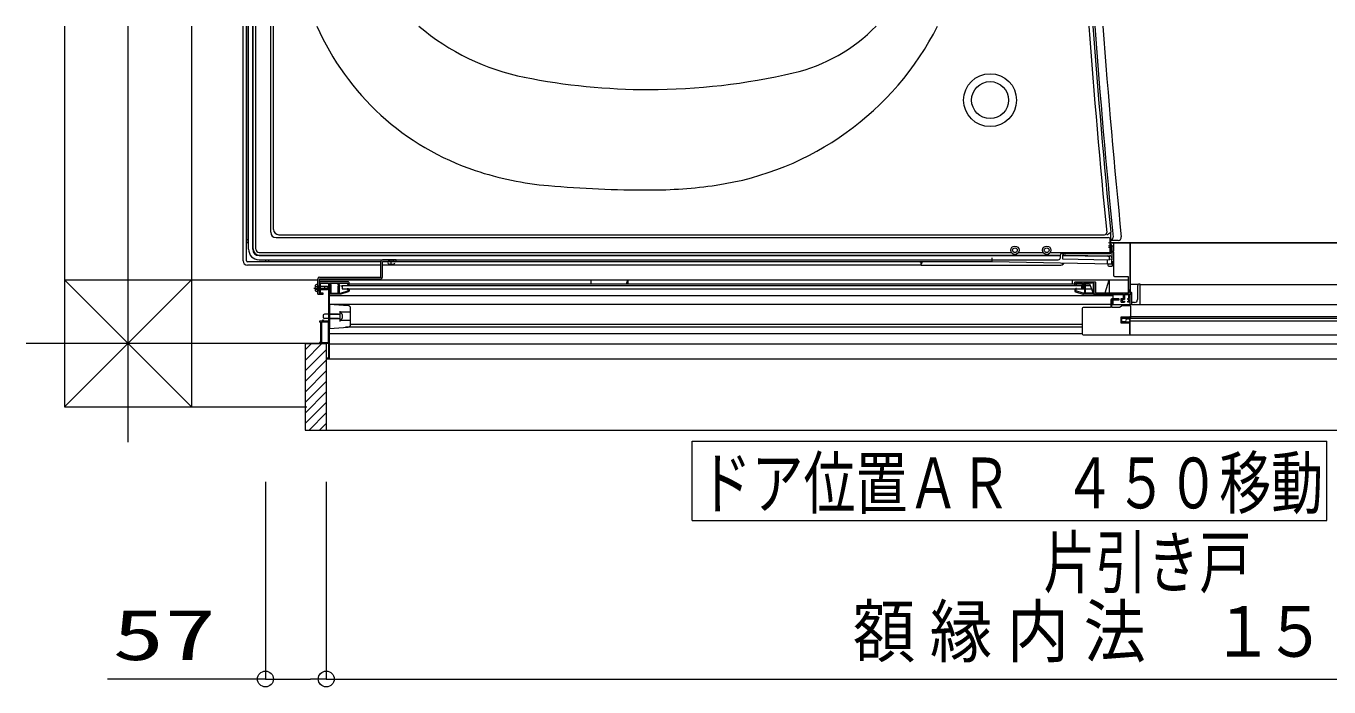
# Model space of a CAD drawing. Units: millimetres on the paper. Extents: x -305 to 305, y -152 to 152.
# Drawn here: x -271.48 to -222.22, y -109.69 to -84.69 of the extents above; entities that cross this region are included whole.
import ezdxf
from ezdxf.enums import TextEntityAlignment as Align

# ---------------------------------------------------------------- set-up
doc = ezdxf.new("R2010")
doc.units = ezdxf.units.MM
doc.linetypes.add('LONG_CHAIN', pattern=[21, 18, -1, 1, -1])
doc.layers.add('0-0_0', color=7, linetype='Continuous', lineweight=9)
doc.layers.add('0-1_VIEW0001', color=7, linetype='Continuous', lineweight=9)
doc.styles.add('ＭＳ ゴシック', font='')
doc.styles.get('ＭＳ ゴシック').set_extended_font_data('MS Gothic')

# ---------------------------------------------------------------- blocks, each defined once
blk = doc.blocks.new('_ORIGIN')
at = {"layer": '0-0_0'}
blk.add_line((0, 0), (-1, 0), dxfattribs=at)
blk.add_circle((0, 0), 0.5, dxfattribs=at)

msp = doc.modelspace()

# ---------------------------------------------------------------- linework, layer by layer
at = {"layer": '0-1_VIEW0001'}
for p, q in [((-270.032, -84.695), (-270.032, -99.095)), ((-265.232, -84.695), (-265.232, -99.095)), ((-263.28, -93.576), (-263.28, -84.695)), ((-263.152, -84.695), (-263.152, -92.896)), ((-263.152, -93.576), (-263.152, -84.695)), ((-263.072, -93.136), (-263.072, -84.695)), ((-262.912, -93.136), (-262.912, -84.695)), ((-262.897, -93.122), (-262.897, -84.695)), ((-262.792, -93.136), (-262.792, -84.695)), ((-262.232, -92.496), (-262.232, -84.695)), ((-262.125, -92.389), (-262.125, -84.695)), ((-261.925, -92.589), (-230.701, -92.589)), ((-230.613, -92.589), (-230.472, -92.495)), ((-230.472, -93.269), (-230.472, -92.495)), ((-263.072, -92.776), (-263.152, -92.776)), ((-263.072, -92.896), (-263.152, -92.896)), ((-262.032, -92.696), (-230.566, -92.696)), ((-230.19, -92.806), (-230.499, -92.809)), ((-230.486, -93.256), (-230.486, -92.776)), ((-200.572, -92.896), (-230.472, -92.896)), ((-230.432, -92.896), (-200.572, -92.896)), ((-230.432, -93.014), (-230.432, -93.015)), ((-230.432, -93.015), (-230.432, -93.071)), ((-230.352, -93.016), (-230.432, -93.016)), ((-230.432, -93.071), (-230.432, -93.387)), ((-230.312, -92.896), (-229.764, -92.896)), ((-229.732, -92.896), (-229.732, -94.856)), ((-229.732, -92.896), (-200.572, -92.896)), ((-262.672, -93.256), (-234.23, -93.256)), ((-262.672, -93.376), (-232.372, -93.376)), ((-262.672, -93.536), (-232.452, -93.536)), ((-262.657, -93.362), (-232.386, -93.362)), ((-262.432, -93.536), (-262.432, -93.616)), ((-262.312, -93.536), (-262.312, -93.616)), ((-257.492, -93.536), (-258.008, -93.536)), ((-258.008, -94.192), (-258.008, -93.6)), ((-258.008, -93.6), (-257.492, -93.6)), ((-257.812, -93.6), (-257.808, -93.645)), ((-257.762, -93.6), (-257.762, -93.536)), ((-257.738, -93.6), (-257.738, -93.536)), ((-257.672, -93.75), (-257.672, -93.536)), ((-257.672, -93.641), (-257.672, -93.536)), ((-257.606, -93.6), (-257.606, -93.536)), ((-257.582, -93.6), (-257.582, -93.536)), ((-257.532, -93.6), (-257.536, -93.645)), ((-257.492, -93.6), (-257.492, -93.536)), ((-234.952, -93.617), (-234.952, -93.459)), ((-233.953, -93.256), (-233.03, -93.256)), ((-232.753, -93.256), (-230.486, -93.256)), ((-232.386, -93.362), (-232.386, -93.356)), ((-232.386, -93.362), (-232.372, -93.376)), ((-232.372, -93.456), (-232.372, -93.376)), ((-232.326, -93.296), (-230.485, -93.296)), ((-232.249, -93.356), (-232.292, -93.355)), ((-232.292, -93.357), (-232.292, -93.376)), ((-232.292, -93.376), (-230.59, -93.405)), ((-232.292, -93.376), (-232.292, -93.504)), ((-232.292, -93.504), (-230.512, -93.534)), ((-230.592, -93.693), (-230.592, -93.532)), ((-230.512, -93.534), (-230.512, -93.472)), ((-230.432, -93.515), (-230.512, -93.521)), ((-230.485, -93.296), (-230.485, -93.256)), ((-230.485, -93.296), (-230.472, -93.269)), ((-230.432, -93.387), (-230.432, -93.466)), ((-230.432, -93.466), (-230.432, -93.535)), ((-230.432, -93.696), (-230.432, -93.535)), ((-258.072, -93.616), (-263.112, -93.616)), ((-258.072, -93.744), (-263.112, -93.744)), ((-258.072, -93.616), (-262.432, -93.616)), ((-257.81, -93.616), (-258.008, -93.616)), ((-257.81, -93.616), (-258.008, -93.616)), ((-237.632, -93.744), (-258.008, -93.744)), ((-234.952, -93.616), (-257.533, -93.616)), ((-237.712, -93.616), (-257.533, -93.616)), ((-237.632, -93.744), (-237.631, -93.695)), ((-237.632, -93.744), (-237.632, -93.696)), ((-237.632, -93.744), (-232.411, -93.744)), ((-237.584, -93.617), (-237.607, -93.639)), ((-230.432, -93.696), (-234.952, -93.617)), ((-232.295, -93.715), (-232.294, -93.664)), ((-230.592, -93.693), (-230.432, -93.696)), ((-230.586, -93.693), (-230.585, -93.737)), ((-230.545, -93.776), (-230.416, -93.776)), ((-230.352, -93.616), (-230.432, -93.616)), ((-230.419, -93.616), (-230.416, -93.776)), ((-265.232, -94.294), (-270.033, -99.095)), ((-270.033, -94.295), (-265.232, -99.096)), ((-270.033, -94.295), (-260.456, -94.295)), ((-260.456, -94.464), (-260.501, -94.468)), ((-260.456, -94.84), (-260.456, -94.256)), ((-260.455, -94.518), (-260.391, -94.518)), ((-260.436, -94.535), (-260.428, -94.535)), ((-260.428, -94.674), (-260.428, -94.518)), ((-260.428, -94.538), (-260.096, -94.538)), ((-260.392, -94.256), (-258.072, -94.256)), ((-260.392, -94.84), (-260.392, -94.256)), ((-260.392, -94.295), (-229.8, -94.295)), ((-259.292, -94.376), (-260.392, -94.376)), ((-260.392, -94.388), (-260.392, -94.824)), ((-260.188, -94.626), (-260.188, -94.538)), ((-260.096, -94.538), (-260.056, -94.598)), ((-260, -94.788), (-260, -94.495)), ((-259.684, -94.479), (-259.684, -94.456)), ((-259.667, -94.512), (-259.682, -94.485)), ((-259.68, -94.538), (-259.669, -94.527)), ((-259.672, -94.444), (-259.671, -94.444)), ((-259.66, -94.45), (-259.628, -94.509)), ((-259.627, -94.536), (-259.644, -94.553)), ((-259.624, -94.525), (-259.624, -94.527)), ((-259.572, -94.518), (-259.562, -94.518)), ((-259.532, -94.505), (-259.532, -94.633)), ((-259.532, -94.505), (-231.247, -94.505)), ((-259.332, -94.484), (-259.332, -94.505)), ((-259.312, -94.42), (-259.312, -94.464)), ((-259.272, -94.505), (-259.272, -94.396)), ((-259.272, -94.441), (-231.272, -94.441)), ((-250.132, -94.295), (-250.132, -94.441)), ((-248.774, -94.441), (-248.732, -94.295)), ((-248.732, -94.295), (-248.732, -94.441)), ((-231.932, -94.295), (-231.932, -94.441)), ((-231.832, -94.505), (-231.832, -94.396)), ((-231.812, -94.376), (-231.064, -94.376)), ((-231.792, -94.42), (-231.792, -94.464)), ((-231.772, -94.484), (-231.772, -94.505)), ((-231.572, -94.505), (-231.572, -94.633)), ((-231.508, -94.547), (-231.528, -94.527)), ((-231.527, -94.598), (-231.506, -94.562)), ((-231.492, -94.512), (-231.474, -94.53)), ((-231.473, -94.578), (-231.49, -94.606)), ((-231.48, -94.525), (-231.48, -94.527)), ((-231.443, -94.45), (-231.476, -94.509)), ((-231.476, -94.536), (-231.459, -94.553)), ((-231.468, -94.545), (-231.468, -94.558)), ((-231.437, -94.512), (-231.421, -94.485)), ((-231.423, -94.538), (-231.435, -94.527)), ((-231.432, -94.444), (-231.433, -94.444)), ((-231.42, -94.479), (-231.42, -94.456)), ((-231.272, -94.441), (-231.112, -94.856)), ((-231.104, -94.836), (-231.104, -94.495)), ((-230.676, -94.788), (-230.532, -94.295)), ((-230.532, -94.295), (-230.532, -94.788)), ((-229.422, -94.465), (-229.732, -94.465)), ((-229.452, -94.516), (-229.452, -95.037)), ((-229.352, -94.456), (-229.392, -94.456)), ((-229.352, -94.507), (-229.352, -94.456)), ((-229.352, -94.465), (-200.572, -94.465)), ((-229.352, -95.225), (-229.352, -94.507)), ((-260.606, -94.604), (-260.019, -94.604)), ((-260.456, -94.744), (-260.501, -94.74)), ((-260.456, -94.84), (-260.392, -94.84)), ((-260.455, -94.698), (-260.391, -94.698)), ((-260.436, -94.674), (-260.428, -94.674)), ((-260.096, -94.67), (-260.428, -94.67)), ((-260.116, -94.604), (-260.232, -94.639)), ((-260.07, -94.61), (-260.23, -94.658)), ((-260.188, -94.67), (-260.188, -94.646)), ((-260.116, -94.604), (-260.056, -94.598)), ((-260.116, -94.604), (-260.056, -94.604)), ((-260.096, -94.67), (-260.056, -94.61)), ((-260.07, -94.61), (-260.056, -94.61)), ((-260.056, -94.598), (-260.056, -94.61)), ((-260.012, -94.824), (-260.012, -94.808)), ((-259.604, -94.836), (-260.012, -94.836)), ((-230.392, -94.905), (-260.012, -94.905)), ((-259.591, -94.798), (-259.316, -94.712)), ((-259.3, -94.745), (-259.58, -94.833)), ((-259.532, -94.633), (-231.198, -94.633)), ((-259.344, -94.638), (-259.344, -94.636)), ((-259.311, -94.676), (-259.34, -94.647)), ((-259.332, -94.624), (-259.317, -94.624)), ((-259.308, -94.628), (-259.275, -94.661)), ((-259.308, -94.701), (-259.308, -94.684)), ((-259.272, -94.669), (-259.272, -94.707)), ((-231.832, -94.669), (-231.832, -94.707)), ((-231.795, -94.628), (-231.828, -94.661)), ((-231.804, -94.745), (-231.523, -94.833)), ((-231.792, -94.676), (-231.763, -94.647)), ((-231.772, -94.624), (-231.787, -94.624)), ((-231.76, -94.638), (-231.76, -94.636)), ((-231.507, -94.616), (-231.517, -94.616)), ((-229.732, -94.856), (-231.112, -94.856)), ((-231.092, -94.836), (-231.092, -94.808)), ((-230.472, -95.056), (-230.472, -95.324)), ((-230.164, -95.016), (-230.432, -95.016)), ((-230.432, -95.324), (-230.432, -95.068)), ((-230.42, -95.056), (-230.164, -95.056)), ((-230.392, -94.856), (-230.392, -95.225)), ((-230.152, -95.044), (-230.152, -95.028)), ((-229.752, -94.773), (-229.752, -94.66)), ((-229.752, -94.773), (-229.752, -94.777)), ((-229.687, -94.777), (-229.7, -94.776)), ((-229.67, -94.786), (-229.687, -94.777)), ((-229.67, -95.225), (-229.67, -94.786)), ((-260.012, -95.216), (-259.304, -95.269)), ((-260.012, -95.216), (-260.012, -96.136)), ((-230.472, -95.225), (-259.992, -95.225)), ((-259.612, -95.676), (-259.612, -95.476)), ((-259.212, -95.516), (-259.612, -95.516)), ((-259.212, -95.984), (-259.212, -95.369)), ((-231.552, -95.376), (-231.552, -96.336)), ((-230.484, -95.336), (-231.512, -95.336)), ((-230.432, -95.225), (-200.712, -95.225)), ((-230.139, -95.336), (-230.42, -95.336)), ((-230.035, -95.278), (-230.133, -95.335)), ((-230.072, -95.136), (-229.948, -95.136)), ((-229.755, -95.276), (-230.029, -95.276)), ((-229.828, -95.136), (-229.828, -95.096)), ((-229.722, -95.294), (-229.749, -95.278)), ((-229.712, -95.739), (-229.712, -95.311)), ((-229.572, -95.157), (-229.67, -95.157)), ((-260.392, -95.868), (-260.392, -95.892)), ((-260.352, -95.892), (-260.392, -95.892)), ((-260.196, -95.596), (-260.252, -95.624)), ((-260.252, -95.624), (-260.252, -95.728)), ((-260.252, -95.728), (-260.196, -95.756)), ((-259.668, -95.596), (-260.196, -95.596)), ((-259.668, -95.756), (-260.196, -95.756)), ((-260.012, -95.596), (-259.612, -95.596)), ((-260.012, -95.756), (-259.612, -95.756)), ((-259.612, -95.876), (-259.612, -95.676)), ((-259.212, -95.836), (-259.612, -95.836)), ((-231.552, -95.979), (-259.212, -95.979)), ((-230.092, -95.704), (-230.092, -95.92)), ((-229.748, -95.704), (-230.092, -95.704)), ((-230.092, -95.92), (-229.744, -95.92)), ((-230.056, -95.739), (-200.808, -95.739)), ((-230.056, -95.884), (-230.056, -95.739)), ((-229.904, -95.884), (-230.056, -95.884)), ((-229.858, -95.899), (-229.889, -95.887)), ((-229.796, -95.9), (-229.854, -95.9)), ((-229.776, -95.876), (-229.776, -95.88)), ((-229.767, -95.868), (-229.768, -95.868)), ((-229.75, -95.877), (-229.761, -95.87)), ((-229.744, -95.696), (-229.744, -96.376)), ((-200.712, -95.696), (-229.744, -95.696)), ((-229.744, -95.82), (-229.744, -95.876)), ((-200.848, -95.859), (-229.744, -95.859)), ((-229.744, -96.34), (-229.744, -95.887)), ((-260.012, -96.136), (-259.304, -96.083)), ((-231.552, -96.337), (-259.992, -96.337)), ((-231.552, -96.091), (-259.406, -96.091)), ((-231.512, -96.376), (-229.724, -96.376)), ((-229.744, -96.376), (-199.344, -96.376)), ((-260.132, -96.719), (-260.932, -96.719)), ((-260.932, -96.719), (-260.932, -99.979)), ((-260.932, -97.739), (-260.132, -96.939)), ((-260.931, -97.343), (-260.307, -96.719)), ((-260.931, -96.943), (-260.707, -96.719)), ((-260.132, -96.719), (-260.132, -99.979)), ((-200.614, -96.733), (-260.012, -96.733)), ((-260.932, -98.139), (-260.132, -97.339)), ((-201.399, -97.297), (-260.132, -97.297)), ((-260.932, -98.539), (-260.132, -97.739)), ((-260.932, -98.939), (-260.132, -98.139)), ((-260.932, -99.335), (-260.132, -98.535)), ((-260.932, -99.731), (-260.132, -98.931)), ((-270.032, -99.095), (-260.872, -99.095)), ((-260.783, -99.979), (-260.132, -99.327)), ((-260.932, -99.979), (-198.192, -99.979)), ((-260.387, -99.979), (-260.132, -99.723)), ((-246.303, -103.397), (-246.303, -100.397)), ((-246.303, -100.397), (-222.303, -100.397)), ((-222.303, -103.397), (-222.303, -100.397)), ((-262.432, -101.936), (-262.432, -109.395)), ((-260.132, -101.936), (-260.132, -109.395)), ((-260.132, -101.936), (-260.132, -109.395)), ((-246.303, -103.397), (-222.303, -103.397)), ((-262.432, -109.395), (-268.4, -109.395)), ((-261.832, -109.395), (-260.732, -109.395)), ((-259.532, -109.395), (-199.592, -109.395))]:
    msp.add_line(p, q, dxfattribs=at)
at = {"layer": '0-1_VIEW0001', "linetype": 'LONG_CHAIN'}
for p, q in [((-267.632, -84.695), (-267.632, -100.438)), ((-271.483, -96.695), (-260.392, -96.695))]:
    msp.add_line(p, q, dxfattribs=at)
at = {"layer": '0-1_VIEW0001'}
for points in [[(-230.352, -94.136), (-230.352, -93.248), (-230.412, -93.248), (-230.412, -93.216), (-230.352, -93.216), (-230.352, -92.936)], [(-230.352, -92.936), (-230.34, -92.908), (-230.312, -92.896)], [(-229.752, -92.908), (-229.752, -95.136), (-229.828, -95.136)], [(-229.764, -92.896), (-229.755, -92.9), (-229.752, -92.908)], [(-260.392, -94.192), (-258.072, -94.192), (-258.072, -93.6)], [(-232.249, -93.356), (-232.163, -93.357), (-230.51, -93.385)], [(-260.55, -94.522), (-260.478, -94.559), (-260.453, -94.604)], [(-260.392, -94.836), (-260.252, -94.836), (-260.252, -94.804), (-260.356, -94.804), (-260.356, -94.42), (-260.052, -94.42), (-260.052, -95.856), (-260.232, -95.856), (-260.232, -95.816), (-260.268, -95.816), (-260.268, -95.856), (-260.38, -95.856)], [(-260.012, -97.296), (-260.012, -94.42), (-259.312, -94.42)], [(-260.004, -94.486), (-259.998, -94.446), (-259.964, -94.468)], [(-260, -94.495), (-260.001, -94.49), (-260.004, -94.486)], [(-259.964, -94.468), (-259.964, -94.8), (-259.684, -94.8), (-259.684, -94.546)], [(-259.684, -94.456), (-259.68, -94.448), (-259.672, -94.444)], [(-259.682, -94.485), (-259.683, -94.482), (-259.684, -94.479)], [(-259.684, -94.546), (-259.683, -94.542), (-259.68, -94.538)], [(-259.671, -94.444), (-259.665, -94.446), (-259.66, -94.45)], [(-259.669, -94.527), (-259.666, -94.52), (-259.667, -94.512)], [(-259.644, -94.553), (-259.647, -94.557), (-259.648, -94.561)], [(-259.648, -94.561), (-259.648, -94.8), (-259.604, -94.8)], [(-259.628, -94.509), (-259.625, -94.517), (-259.624, -94.525)], [(-259.624, -94.527), (-259.625, -94.532), (-259.627, -94.536)], [(-259.312, -94.464), (-259.314, -94.47), (-259.32, -94.472), (-259.328, -94.476), (-259.332, -94.484)], [(-259.272, -94.396), (-259.278, -94.382), (-259.292, -94.376)], [(-231.832, -94.396), (-231.826, -94.382), (-231.812, -94.376)], [(-231.532, -94.518), (-231.532, -94.42), (-231.792, -94.42)], [(-231.792, -94.464), (-231.79, -94.47), (-231.784, -94.472), (-231.775, -94.476), (-231.772, -94.484)], [(-231.528, -94.527), (-231.531, -94.523), (-231.532, -94.518)], [(-231.506, -94.562), (-231.504, -94.554), (-231.508, -94.547)], [(-231.456, -94.561), (-231.456, -94.8), (-231.5, -94.8)], [(-231.092, -94.824), (-231.092, -94.42), (-231.496, -94.42), (-231.496, -94.503)], [(-231.496, -94.503), (-231.495, -94.508), (-231.492, -94.512)], [(-231.476, -94.509), (-231.479, -94.517), (-231.48, -94.525)], [(-231.48, -94.527), (-231.479, -94.532), (-231.476, -94.536)], [(-231.474, -94.53), (-231.469, -94.537), (-231.468, -94.545)], [(-231.468, -94.558), (-231.469, -94.568), (-231.473, -94.578)], [(-231.459, -94.553), (-231.457, -94.557), (-231.456, -94.561)], [(-231.433, -94.444), (-231.439, -94.446), (-231.443, -94.45)], [(-231.435, -94.527), (-231.438, -94.52), (-231.437, -94.512)], [(-231.42, -94.456), (-231.423, -94.448), (-231.432, -94.444)], [(-231.42, -94.546), (-231.421, -94.542), (-231.423, -94.538)], [(-231.421, -94.485), (-231.42, -94.482), (-231.42, -94.479)], [(-231.14, -94.468), (-231.14, -94.8), (-231.42, -94.8), (-231.42, -94.546)], [(-231.1, -94.486), (-231.106, -94.446), (-231.14, -94.468)], [(-231.104, -94.495), (-231.103, -94.49), (-231.1, -94.486)], [(-231.064, -94.376), (-231.05, -94.382), (-231.044, -94.396)], [(-231.044, -94.396), (-231.044, -94.788), (-229.8, -94.788), (-229.8, -94.176), (-230.312, -94.176)], [(-230.312, -94.176), (-230.34, -94.165), (-230.352, -94.136)], [(-229.392, -94.456), (-229.398, -94.456), (-229.404, -94.457), (-229.416, -94.461), (-229.422, -94.464), (-229.433, -94.472), (-229.437, -94.477), (-229.445, -94.488), (-229.448, -94.495), (-229.45, -94.502)], [(-260.55, -94.686), (-260.478, -94.65), (-260.453, -94.604)], [(-260.012, -94.808), (-260.01, -94.802), (-260.006, -94.798), (-260.001, -94.794), (-260, -94.788)], [(-259.604, -94.8), (-259.597, -94.8), (-259.591, -94.798)], [(-259.58, -94.833), (-259.592, -94.835), (-259.604, -94.836)], [(-259.344, -94.636), (-259.34, -94.628), (-259.332, -94.624)], [(-259.34, -94.647), (-259.343, -94.643), (-259.344, -94.638)], [(-259.317, -94.624), (-259.312, -94.625), (-259.308, -94.628)], [(-259.316, -94.712), (-259.31, -94.708), (-259.308, -94.701)], [(-259.308, -94.684), (-259.309, -94.68), (-259.311, -94.676)], [(-259.272, -94.707), (-259.28, -94.731), (-259.3, -94.745)], [(-259.275, -94.661), (-259.273, -94.665), (-259.272, -94.669)], [(-231.828, -94.661), (-231.831, -94.665), (-231.832, -94.669)], [(-231.832, -94.707), (-231.824, -94.731), (-231.804, -94.745)], [(-231.796, -94.684), (-231.795, -94.68), (-231.792, -94.676)], [(-231.513, -94.798), (-231.796, -94.71), (-231.796, -94.684)], [(-231.787, -94.624), (-231.791, -94.625), (-231.795, -94.628)], [(-231.76, -94.636), (-231.763, -94.628), (-231.772, -94.624)], [(-231.763, -94.647), (-231.761, -94.643), (-231.76, -94.638)], [(-231.517, -94.616), (-231.527, -94.61), (-231.527, -94.598)], [(-231.523, -94.833), (-231.512, -94.835), (-231.5, -94.836)], [(-231.5, -94.8), (-231.506, -94.8), (-231.513, -94.798)], [(-231.49, -94.606), (-231.497, -94.614), (-231.507, -94.616)], [(-230.072, -95.136), (-230.072, -94.996), (-229.988, -94.996), (-229.988, -94.836), (-231.5, -94.836)], [(-230.432, -95.016), (-230.46, -95.028), (-230.472, -95.056)], [(-230.432, -95.068), (-230.428, -95.06), (-230.42, -95.056)], [(-230.152, -95.028), (-230.155, -95.02), (-230.164, -95.016)], [(-230.164, -95.056), (-230.155, -95.053), (-230.152, -95.044)], [(-229.828, -95.096), (-229.784, -95.096), (-229.784, -95.036), (-229.828, -95.036), (-229.828, -95.004), (-229.792, -95.004), (-229.792, -94.836), (-229.948, -94.836), (-229.948, -95.036), (-230.032, -95.036), (-230.032, -95.096), (-229.948, -95.096), (-229.948, -95.136)], [(-229.734, -95.225), (-229.734, -94.789), (-229.7, -94.776)], [(-229.572, -95.157), (-229.487, -95.122), (-229.452, -95.037)], [(-231.512, -95.336), (-231.54, -95.348), (-231.552, -95.376)], [(-230.472, -95.324), (-230.475, -95.333), (-230.484, -95.336)], [(-230.42, -95.336), (-230.428, -95.333), (-230.432, -95.324)], [(-230.133, -95.335), (-230.136, -95.336), (-230.139, -95.336)], [(-230.029, -95.276), (-230.032, -95.277), (-230.035, -95.278)], [(-229.749, -95.278), (-229.752, -95.277), (-229.755, -95.276)], [(-229.712, -95.311), (-229.715, -95.301), (-229.722, -95.294)], [(-260.38, -95.856), (-260.388, -95.86), (-260.392, -95.868)], [(-260.352, -95.892), (-260.352, -96.66), (-260.392, -96.66), (-260.392, -96.696), (-260.052, -96.696), (-260.052, -97.256), (-260.132, -97.256), (-260.132, -97.296)], [(-229.889, -95.887), (-229.896, -95.885), (-229.904, -95.884)], [(-229.854, -95.9), (-229.856, -95.9), (-229.858, -95.899)], [(-229.776, -95.88), (-229.782, -95.894), (-229.796, -95.9)], [(-229.768, -95.868), (-229.774, -95.871), (-229.776, -95.876)], [(-229.761, -95.87), (-229.764, -95.869), (-229.767, -95.868)], [(-229.744, -95.887), (-229.745, -95.881), (-229.75, -95.877)], [(-231.552, -96.336), (-231.54, -96.365), (-231.512, -96.376)]]:
    msp.add_lwpolyline(points, dxfattribs=at)
msp.add_lwpolyline([(-260.052, -95.892), (-260.316, -95.892), (-260.316, -96.66), (-260.052, -96.66)], close=True, dxfattribs=at)
for centre, radius in [((-235.032, -87.496), 1), ((-235.032, -87.496), 0.7), ((-234.092, -93.176), 0.16), ((-234.092, -93.176), 0.09), ((-232.892, -93.176), 0.16), ((-232.892, -93.176), 0.09)]:
    msp.add_circle(centre, radius, dxfattribs=at)
for centre, radius, start, end in [((-251.329, -80.674), 10, 203.7107, 251.5327), ((-250.917, -78), 8.8, 229.5319, 258.7653), ((-247.006, -79.629), 11.2, 278.3203, 333.1073), ((-243.928, -80.235), 6.4, 283.1501, 315.8212), ((88.768, -60.896), 320.95, 184.25242, 185.65126), ((88.768, -60.896), 320.8, 184.25441, 185.65274), ((88.768, -60.896), 320.727, 184.25538, 185.68671), ((88.768, -60.896), 320.42, 184.25947, 185.69169), ((-247.932, -63.096), 24, 258.672, 270), ((-247.932, -63.096), 24, 270, 283.1501), ((-250.695, -78.777), 12, 251.5327, 265.0456), ((-247.932, -46.896), 44, 265.0456, 270), ((-247.932, -73.296), 17.6, 270, 278.3203), ((-262.032, -92.496), 0.2, 180, 270), ((-261.925, -92.389), 0.2, 180, 270), ((-230.701, -92.509), 0.08, 270, 5.6513), ((-230.566, -92.776), 0.08, 0, 90), ((-230.552, -93.014), 0.12, 0, 89), ((-230.552, -93.133), 0.12, 0, 89.0864), ((-230.552, -93.186), 0.12, 0, 89.0864), ((-230.5, -92.689), 0.12, 270.5, 5.6867), ((-230.191, -92.686), 0.12, 270.5, 5.6917), ((-263.112, -93.576), 0.168, 180, 270), ((-263.112, -93.576), 0.04, 180, 270), ((-262.672, -93.136), 0.4, 180, 270), ((-262.672, -93.136), 0.24, 180, 270), ((-262.657, -93.122), 0.24, 180, 270), ((-262.672, -93.136), 0.12, 180, 270), ((-258.008, -93.6), 0.064, 90, 180), ((-232.452, -93.456), 0.08, 270, 0), ((-232.326, -93.356), 0.06, 90, 180), ((-230.592, -93.472), 0.08, 0, 89.0348), ((-230.592, -93.485), 0.08, 0, 89.0348), ((-230.512, -93.465), 0.08, 0, 89.0348), ((-257.756, -93.641), 0.052, 185, 254.1191), ((-257.672, -93.344), 0.36, 254.1191, 285.8809), ((-257.588, -93.641), 0.052, 285.8809, 355), ((-237.712, -93.696), 0.08, 0, 90), ((-237.551, -93.696), 0.08, 90, 178.9829), ((-232.411, -93.496), 0.248, 270, 317.1486), ((-230.545, -93.736), 0.04, 181, 270), ((-260.2, -94.604), 0.36, 164.1191, 195.8809), ((-260.496, -94.52), 0.052, 95, 164.1191), ((-260.392, -94.256), 0.064, 90, 180), ((-260.436, -94.515), 0.02, 180, 268.9374), ((-258.072, -94.192), 0.064, 270, 0), ((-229.392, -94.516), 0.06, 165.9926, 180), ((-260.496, -94.689), 0.052, 195.8809, 265), ((-260.436, -94.694), 0.02, 90, 180), ((-260.23, -94.648), 0.0099, 102.809, 270), ((-259.606, -95.532), 0.0062, 62.719, 180), ((-259.68, -95.676), 0.168, 297.281, 62.719), ((-259.312, -95.369), 0.1, 0, 85.7108), ((-259.606, -95.82), 0.0062, 180, 297.281), ((-259.312, -95.984), 0.1, 274.2892, 0), ((-229.821, -95.858), 0.0865, 26.4011, 197.4388)]:
    msp.add_arc(centre, radius, start, end, dxfattribs=at)

# ---------------------------------------------------------------- block references
at = {"layer": '0-1_VIEW0001', "xscale": 0.6, "yscale": 0.6, "rotation": 180}
for p in [(-262.432, -109.395), (-260.132, -109.395)]:
    msp.add_blockref('_ORIGIN', p, dxfattribs=at)
at = {"layer": '0-1_VIEW0001', "xscale": 0.6, "yscale": 0.6}
msp.add_blockref('_ORIGIN', (-260.132, -109.395), dxfattribs=at)

# ---------------------------------------------------------------- texts
at = {"layer": '0-1_VIEW0001', "style": 'ＭＳ ゴシック'}
for s, width, p in [('ドア位置ＡＲ\u3000４５０移動\u3000Ｗ８００', 0.75, (-246.017, -103.516)), ('片引き戸', 0.75, (-233.017, -106.514)), ('額', 0.9, (-240.221, -109.129)), ('縁', 0.9, (-237.313, -109.129)), ('内', 0.9, (-234.405, -109.129)), ('法', 0.9, (-231.497, -109.129)), ('57', 1.5, (-268.216, -109.256)), ('１', 0.9, (-226.657, -109.129)), ('５', 0.9, (-224.669, -109.129))]:
    msp.add_text(s, height=1.921, dxfattribs=dict(at, width=width)).set_placement(p, align=Align.BOTTOM_LEFT)

doc.saveas('drawing.dxf')
